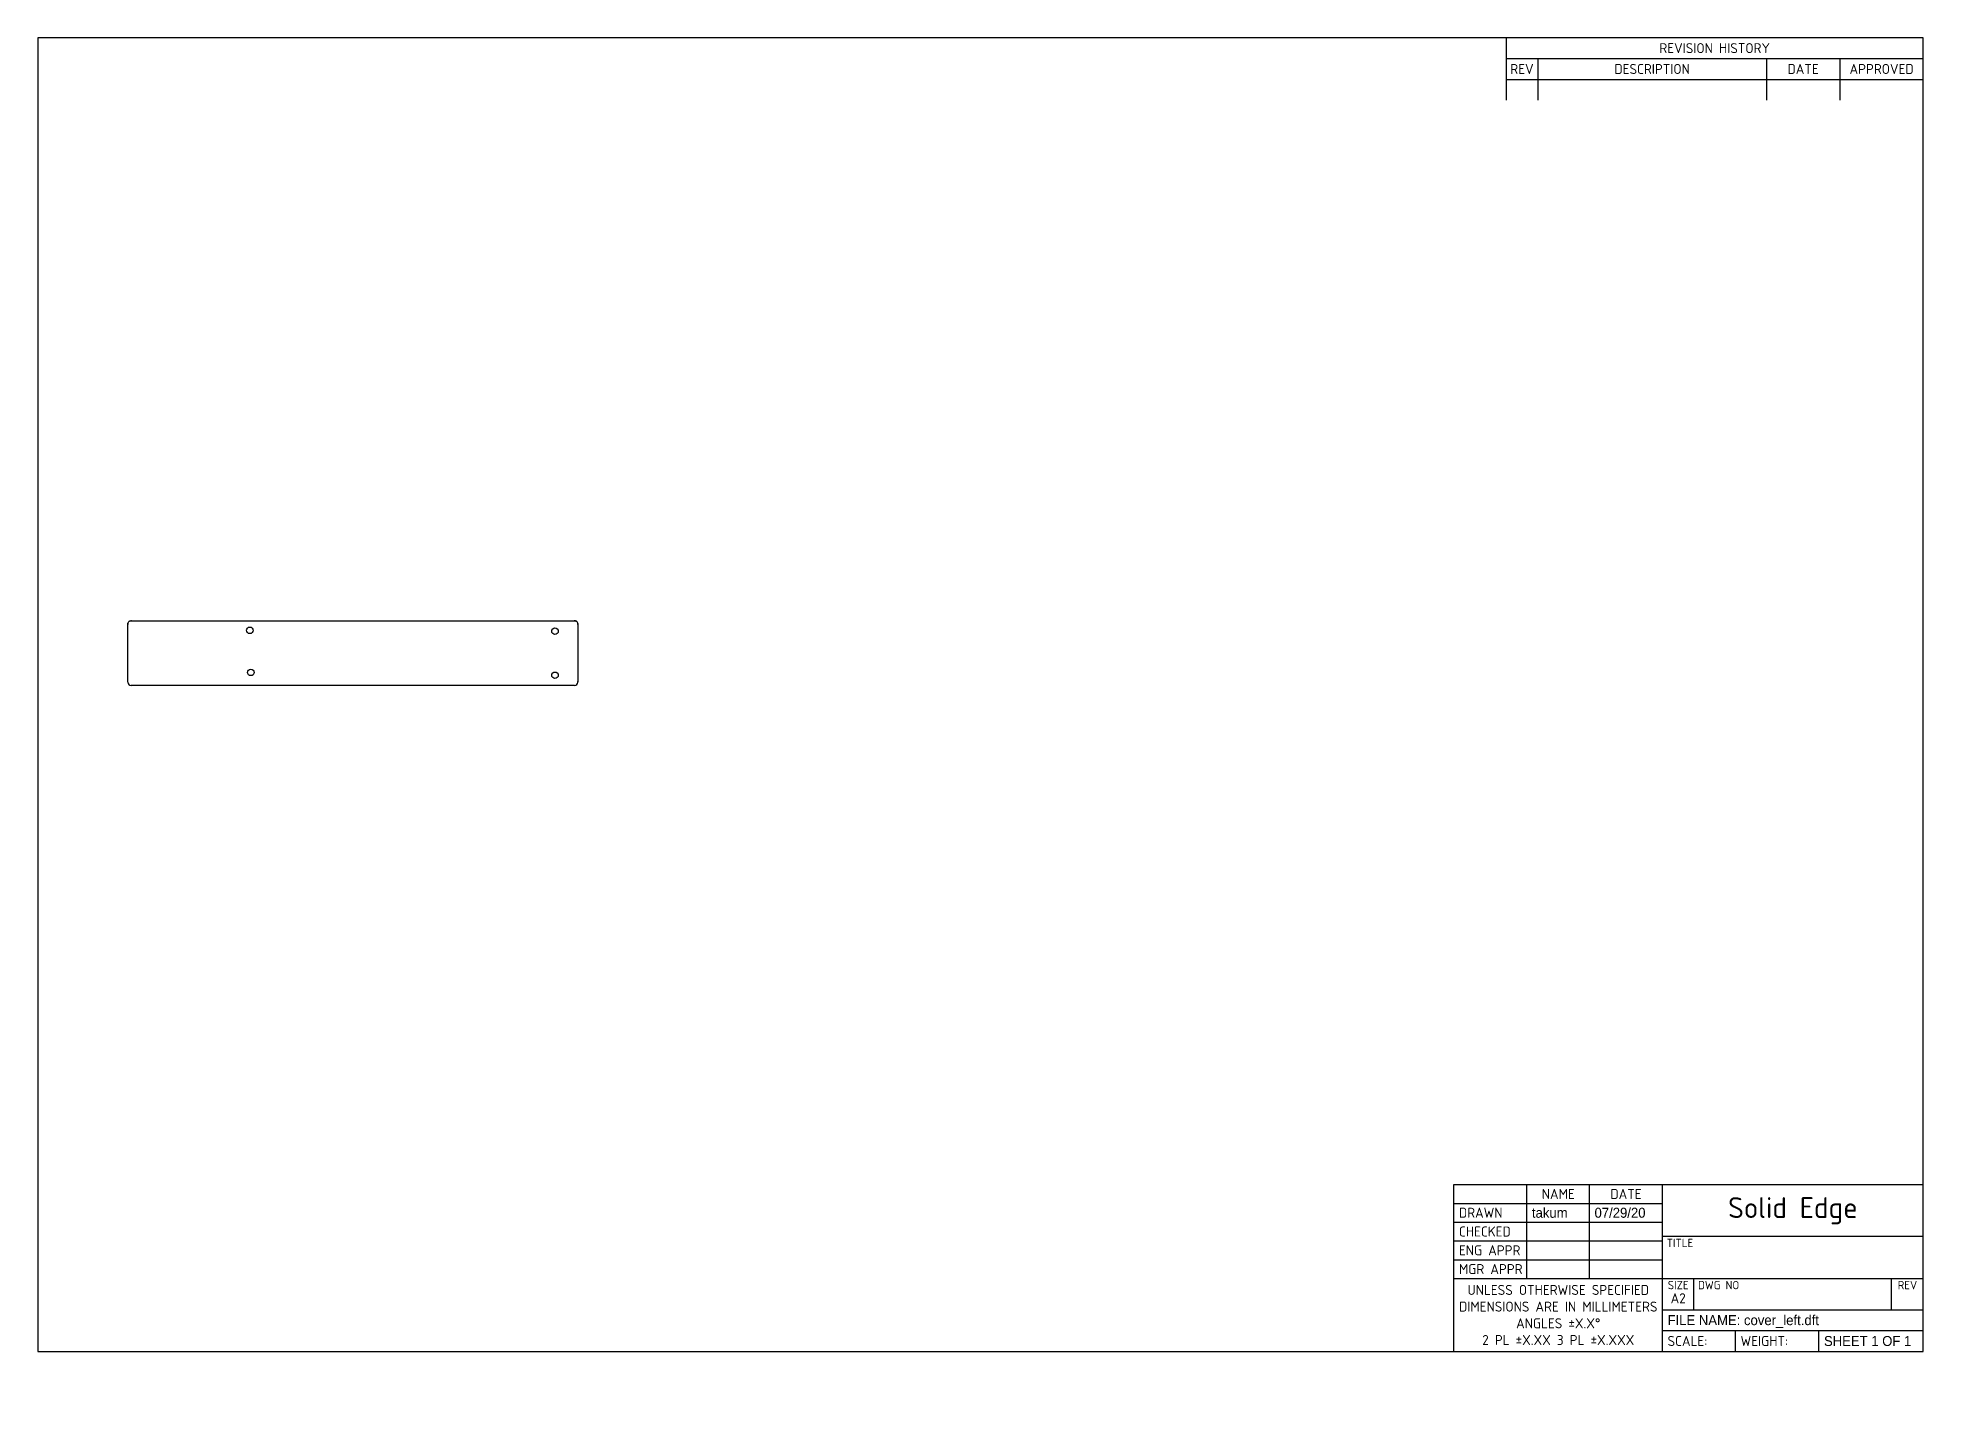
# Model space of a CAD drawing. Header units: millimetres. Extents: x 10 to 584, y -5 to 410.
import ezdxf
from ezdxf.entities.mleader import LeaderData, LeaderLine
from ezdxf.math import Vec2, Vec3

# ---------------------------------------------------------------- set-up
doc = ezdxf.new("R2010")
doc.units = ezdxf.units.MM
doc.layers.add('BLACK', color=7, linetype='Continuous')
doc.layers.add('Default', color=7, linetype='Continuous')

# ---------------------------------------------------------------- blocks, each defined once
blk = doc.blocks.new('SE1')
at = {"layer": 'BLACK', "color": 7, "linetype": 'Continuous'}
for p, q in [((37.44, 231.48), (37.46, 231.67)), ((37.44, 231.48), (37.44, 231.48)), ((37.44, 213.81), (37.44, 231.48)), ((37.46, 231.68), (37.52, 231.87)), ((37.46, 231.68), (37.46, 231.68)), ((37.46, 231.67), (37.46, 231.68)), ((37.52, 231.87), (37.61, 232.04)), ((37.52, 231.87), (37.52, 231.87)), ((37.52, 231.87), (37.52, 231.87)), ((37.52, 231.87), (37.52, 231.87)), ((37.61, 232.04), (37.62, 232.04)), ((37.62, 232.05), (37.74, 232.2)), ((37.62, 232.05), (37.62, 232.05)), ((37.62, 232.04), (37.62, 232.05)), ((37.74, 232.2), (37.89, 232.33)), ((37.74, 232.2), (37.74, 232.2)), ((37.74, 232.2), (37.74, 232.2)), ((37.74, 232.2), (37.74, 232.2)), ((37.89, 232.33), (37.9, 232.33)), ((37.9, 232.33), (38.07, 232.42)), ((37.9, 232.33), (37.9, 232.33)), ((37.9, 232.33), (37.9, 232.33)), ((38.07, 232.42), (38.26, 232.48)), ((38.07, 232.42), (38.07, 232.42)), ((38.07, 232.42), (38.07, 232.42)), ((38.07, 232.42), (38.07, 232.42)), ((38.26, 232.48), (38.27, 232.48)), ((38.26, 232.48), (38.26, 232.48)), ((38.26, 232.48), (38.26, 232.48)), ((38.27, 232.48), (38.46, 232.5)), ((38.46, 232.5), (38.47, 232.5)), ((38.46, 232.5), (38.46, 232.5)), ((38.46, 232.5), (38.46, 232.5)), ((38.46, 232.5), (38.46, 232.5)), ((38.47, 232.5), (173.39, 232.5)), ((173.39, 232.5), (173.59, 232.48)), ((173.39, 232.5), (173.39, 232.5)), ((173.59, 232.48), (173.78, 232.43)), ((173.59, 232.48), (173.59, 232.48)), ((173.59, 232.48), (173.59, 232.48)), ((173.78, 232.43), (173.79, 232.42)), ((173.78, 232.43), (173.78, 232.43)), ((173.78, 232.43), (173.78, 232.43)), ((173.79, 232.42), (173.96, 232.33)), ((173.96, 232.33), (174.11, 232.21)), ((173.96, 232.33), (173.96, 232.33)), ((173.96, 232.33), (173.96, 232.33)), ((174.11, 232.21), (174.12, 232.2)), ((174.11, 232.21), (174.11, 232.21)), ((174.11, 232.21), (174.11, 232.21)), ((174.12, 232.2), (174.24, 232.05)), ((174.24, 232.05), (174.34, 231.88)), ((174.24, 232.05), (174.24, 232.05)), ((174.24, 232.05), (174.24, 232.05)), ((174.24, 232.05), (174.24, 232.05)), ((174.34, 231.88), (174.34, 231.87)), ((174.34, 231.88), (174.34, 231.88)), ((174.34, 231.87), (174.4, 231.69)), ((174.34, 231.87), (174.34, 231.87)), ((174.4, 231.69), (174.4, 231.68)), ((174.4, 231.69), (174.4, 231.69)), ((174.4, 231.68), (174.42, 231.49)), ((174.4, 231.68), (174.4, 231.68)), ((174.42, 231.49), (174.42, 231.48)), ((174.42, 231.49), (174.42, 231.49)), ((174.42, 231.48), (174.42, 223.52)), ((174.42, 231.48), (174.42, 231.48)), ((174.42, 223.52), (174.42, 213.8)), ((174.42, 213.83), (174.42, 213.83)), ((174.42, 213.83), (174.42, 213.83))]:
    blk.add_line(p, q, dxfattribs=at)
for p in [(37.44, 231.48), (37.46, 231.67), (38.47, 232.5), (173.39, 232.5), (173.59, 232.48), (173.96, 232.33), (174.42, 231.49), (174.42, 231.48), (174.42, 213.83)]:
    blk.add_point(p, dxfattribs=at)
at = {"layer": 'Default', "color": 7, "linetype": 'Continuous'}
blk.add_line((173.42, 212.8), (38.44, 212.81), dxfattribs=at)
for centre in [(74.6, 229.56), (167.47, 229.27), (74.9, 216.76), (167.47, 215.87)]:
    blk.add_circle(centre, 1, dxfattribs=at)
for centre, start, end in [((38.44, 213.81), 180, 269.99546), ((173.42, 213.8), 269.99546, 360)]:
    blk.add_arc(centre, 1, start, end, dxfattribs=at)
blk = doc.blocks.new('SE')
at = {"layer": 'Default'}
blk.add_blockref('SE1', (0, 0), dxfattribs=at)
blk = doc.blocks.new('_DOT')
at = {"color": 0}
blk.add_line((0, 0), (-1, 0), dxfattribs=at)
at = {"color": 0, "const_width": 0.333}
blk.add_lwpolyline([(-0.1665, 0, 1), (0.1665, 0, 1)], format="xyb", close=True, dxfattribs=at)

msp = doc.modelspace()

# ---------------------------------------------------------------- linework, layer by layer
at = {"layer": 'Default', "color": 7, "linetype": 'Continuous'}
for p, q in [((584, 410), (10, 410)), ((10, 410), (10, 10)), ((457, 410), (457, 390.95)), ((584, 10), (584, 410)), ((457, 403.65), (584, 403.65)), ((466.65, 403.65), (466.65, 390.95)), ((536.25, 403.65), (536.25, 390.95)), ((558.6, 403.65), (558.6, 390.95)), ((457, 397.3), (584, 397.3)), ((441.12, 10), (441.12, 60.8)), ((441.12, 60.8), (584, 60.8)), ((463.35, 32.23), (463.35, 60.8)), ((482.4, 32.23), (482.4, 60.8)), ((504.62, 10), (504.62, 60.8)), ((441.12, 55.09), (504.62, 55.09)), ((441.12, 49.37), (504.62, 49.37)), ((441.12, 43.66), (504.62, 43.66)), ((504.62, 45.05), (584, 45.05)), ((441.12, 37.94), (504.62, 37.94)), ((441.12, 32.23), (584, 32.23)), ((514.15, 22.7), (514.15, 32.1)), ((574.35, 22.7), (574.35, 32.1)), ((504.62, 22.7), (584, 22.7)), ((504.62, 16.35), (584, 16.35)), ((526.85, 10), (526.85, 16.35)), ((552.25, 10), (552.25, 16.35)), ((10, 10), (584, 10))]:
    msp.add_line(p, q, dxfattribs=at)

# ---------------------------------------------------------------- block references
msp.add_blockref('SE', (0, 0))

# ---------------------------------------------------------------- texts
at = {"layer": 'Default'}
for s, insert, char_height, width, attachment_point in [('{\\fSolid Edge ISO|b0||i0||c0|p34;\\C7;\\H3.048;\\W1.;REVISION HISTORY}', (520.5, 406.82), 3.048, 127, 5), ('{\\fSolid Edge ISO|b0||i0||c0|p34;\\C7;\\H3.048;\\W1.;REV}', (461.83, 400.48), 3.048, 9.652, 5), ('{\\fSolid Edge ISO|b0||i0||c0|p34;\\C7;\\H3.048;\\W1.;DESCRIPTION}', (501.45, 400.48), 3.048, 69.596, 5), ('{\\fSolid Edge ISO|b0||i0||c0|p34;\\C7;\\H3.048;\\W1.;DATE}', (547.42, 400.48), 3.048, 22.352, 5), ('{\\fSolid Edge ISO|b0||i0||c0|p34;\\C7;\\H3.048;\\W1.;APPROVED}', (571.3, 400.48), 3.048, 25.4, 5), ('{\\fSolid Edge ISO|b0||i0||c0|p34;\\C7;\\H3.048;\\W1.;NAME}', (472.88, 57.94), 3.048, 19.05, 5), ('{\\fSolid Edge ISO|b0||i0||c0|p34;\\C7;\\H3.048;\\W1.;DATE}', (493.51, 57.94), 3.048, 22.225, 5), ('{\\fSolid Edge ISO|b0||i0||c0|p34;\\C7;\\H3.048;\\W1.;DRAWN}', (442.65, 52.23), 3.048, 20.701, 4), ('{\\fSolid Edge ISO|b1||i0||c0|p34;\\C7;\\H6.35;\\W1.;Solid Edge}', (544.31, 52.83), 6.35, 79.375, 5), ('{\\fSolid Edge ISO|b0||i0||c0|p34;\\C7;\\H3.048;\\W1.;CHECKED}', (442.65, 46.51), 3.048, 20.701, 4), ('{\\fSolid Edge ISO|b0||i0||c0|p34;\\C7;\\H3.048;\\W1.;ENG APPR}', (442.65, 40.8), 3.048, 20.701, 4), ('{\\fSolid Edge ISO|b0||i0||c0|p34;\\C7;\\H2.54;\\W1.;TITLE}', (505.89, 44.3), 2.54, 78.105, 1), ('{\\fSolid Edge ISO|b0||i0||c0|p34;\\C7;\\H3.048;\\W1.;MGR APPR}', (442.65, 35.08), 3.048, 20.701, 4), ('{\\fSolid Edge ISO|b0||i0||c0|p34;\\C7;\\H3.048;\\W1.;UNLESS OTHERWISE SPECIFIED\\P}{\\fSolid Edge ISO|b0||i0||c0|p34;\\C7;\\H3.048;\\W1.;DIMENSIONS ARE IN MILLIMETERS\\P}{\\fSolid Edge ISO|b0||i0||c0|p34;\\C7;\\H3.048;\\W1.;ANGLES ±X.X°\\P}{\\fSolid Edge ISO|b0||i0||c0|p34;\\C7;\\H3.048;\\W1.;2 PL ±X.XX 3 PL ±X.XXX}', (472.88, 21.11), 3.048, 63.5, 5), ('{\\fSolid Edge ISO|b0||i0||c0|p34;\\C7;\\H2.54;\\W1.;SIZE}', (509.39, 31.47), 2.54, 9.525, 2), ('{\\fSolid Edge ISO|b0||i0||c0|p34;\\C7;\\H2.54;\\W1.;DWG NO}', (515.42, 31.47), 2.54, 58.928, 1), ('{\\fSolid Edge ISO|b0||i0||c0|p34;\\C7;\\H2.54;\\W1.;REV}', (579.17, 31.47), 2.54, 9.652, 2), ('{\\fSolid Edge ISO|b1||i0||c0|p34;\\C7;\\H3.048;\\W1.;A2}', (509.39, 26.19), 3.048, 9.525, 5), ('{\\fSolid Edge ISO|b0||i0||c0|p34;\\C7;\\H3.048;\\W1.;SCALE:}', (506.15, 13.18), 3.048, 20.701, 4), ('{\\fSolid Edge ISO|b0||i0||c0|p34;\\C7;\\H3.048;\\W1.;WEIGHT:}', (528.37, 13.18), 3.048, 23.876, 4)]:
    msp.add_mtext(s, dxfattribs=dict(at, insert=insert, char_height=char_height, width=width, attachment_point=attachment_point))

# ---------------------------------------------------------------- leaders
at = {"layer": 'Default', "color": 7, "linetype": 'Continuous'}
ml = msp.add_multileader_mtext('Standard', dxfattribs=at)
ml.set_content('{\\pxsm0.9;\\fＭＳ Ｐゴシック|b0||i0||c0|p34;\\W1.;takum\\P}', color=256)
ml.set_leader_properties()
ml.set_arrow_properties(name='DOT')
ml.build(insert=Vec2(0, 0))
ml.multileader.update_dxf_attribs({"leader_type": 0, "dogleg_length": 0, "arrow_head_size": 3.05})
ctx = ml.context
ctx.base_point, ctx.char_height, ctx.arrow_head_size, ctx.landing_gap_size = Vec3(462.87, 52.23), 3.048, 3.05, 1.07
ctx.mtext.insert = Vec3(464.87, 53.75)
ml = msp.add_multileader_mtext('Standard', dxfattribs=at)
ml.set_content('{\\pxsm0.9;\\fＭＳ Ｐゴシック|b0||i0||c0|p34;\\W1.;07/29/20\\P}', color=256)
ml.set_leader_properties()
ml.set_arrow_properties(name='DOT')
ml.build(insert=Vec2(0, 0))
ml.multileader.update_dxf_attribs({"leader_type": 0, "dogleg_length": 0, "arrow_head_size": 3.05})
ctx = ml.context
ctx.base_point, ctx.char_height, ctx.arrow_head_size, ctx.landing_gap_size = Vec3(481.92, 52.16), 3.048, 3.05, 1.07
ctx.mtext.insert = Vec3(483.92, 53.75)
ml = msp.add_multileader_mtext('Standard', dxfattribs=at)
ml.set_content('{\\pxsm0.9;\\fＭＳ Ｐゴシック|b0||i0||c0|p34;\\W1.;FILE NAME: cover_left.dft\\P}', color=256)
ml.set_leader_properties()
ml.set_arrow_properties(name='DOT')
ml.build(insert=Vec2(0, 0))
ml.multileader.update_dxf_attribs({"leader_type": 0, "dogleg_length": 0, "arrow_head_size": 3.05})
ctx = ml.context
ctx.base_point, ctx.char_height, ctx.arrow_head_size, ctx.landing_gap_size = Vec3(504.15, 19.31), 3.048, 3.05, 1.07
ctx.mtext.insert = Vec3(506.15, 21.05)
ml = msp.add_multileader_mtext('Standard', dxfattribs=at)
ml.set_content('{\\pxsm0.9;\\fＭＳ Ｐゴシック|b0||i0||c0|p34;\\W1.;SHEET 1 OF 1\\P}', color=256)
ml.set_leader_properties()
ml.set_arrow_properties(name='DOT')
ml.build(insert=Vec2(0, 0))
ml.multileader.update_dxf_attribs({"leader_type": 0, "dogleg_length": 0, "arrow_head_size": 3.05})
ctx = ml.context
ctx.base_point, ctx.char_height, ctx.arrow_head_size, ctx.landing_gap_size = Vec3(551.77, 13.18), 3.048, 3.05, 1.07
ctx.mtext.insert = Vec3(553.77, 14.7)

doc.saveas('drawing.dxf')
